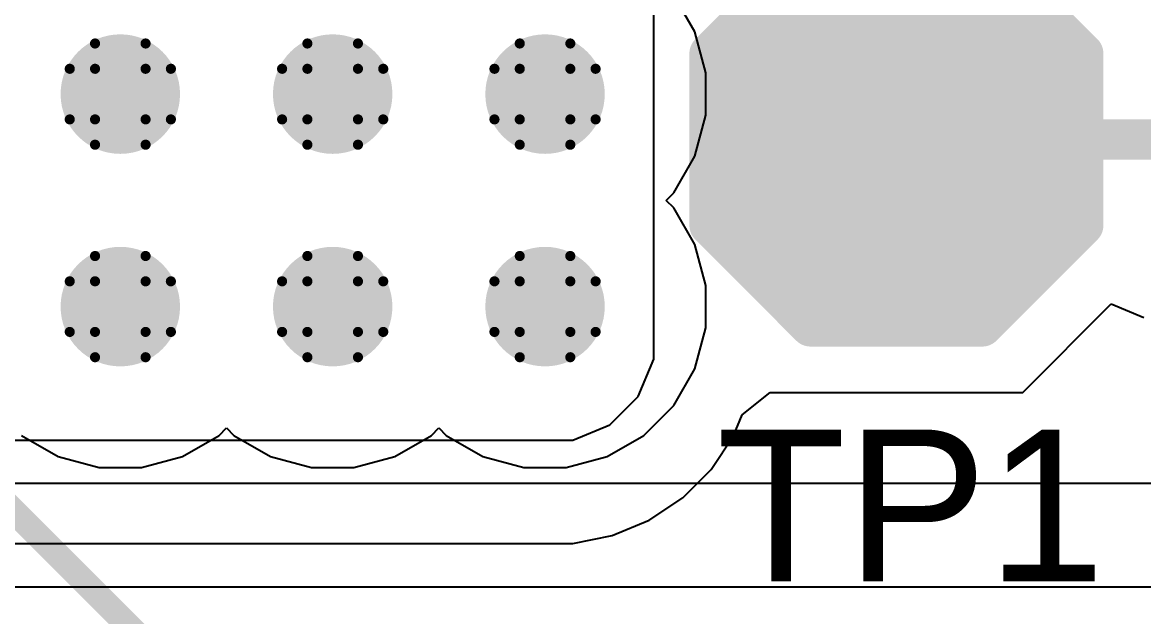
# Model space of a CAD drawing. Header units: inches. Extents: x -18 to 202, y -11 to 119.
# Drawn here: x 29.85 to 35.48, y 15.51 to 18.49 of the extents above; entities that cross this region are included whole.
import ezdxf

# ---------------------------------------------------------------- set-up
doc = ezdxf.new("R2010")
doc.units = ezdxf.units.IN
for name, color, linetype in [('Board Outline', 216, 'Continuous'), ('Bottom Layer', 5, 'Continuous'), ('Drill Drawing', 1, 'Continuous'), ('Ground', 16, 'Continuous'), ('Power', 76, 'Continuous'), ('Top Layer', 1, 'Continuous'), ('Top Overlay', 2, 'Continuous'), ('Top Paste', 8, 'Continuous'), ('Top Solder', 216, 'Continuous'), ('Via Holes', 16, 'Continuous')]:
    doc.layers.add(name, color=color, linetype=linetype)
doc.styles.add('Arial', font='', dxfattribs={"height": 0.2})
doc.styles.get('Arial').set_extended_font_data('Arial')

# ---------------------------------------------------------------- blocks, each defined once
blk = doc.blocks.new('T__________16')
at = {"layer": 'Top Layer'}
blk.add_hatch(color=1, dxfattribs=at).paths.add_polyline_path([(0.381, 0.762), (-0.381, 0.762), (-0.762, 0.381), (-0.762, -0.381), (-0.381, -0.762), (0.381, -0.762), (0.762, -0.381), (0.762, 0.381)])
at = {"layer": 'Top Paste'}
blk.add_hatch(color=8, dxfattribs=at).paths.add_polyline_path([(0.381, 0.762), (-0.381, 0.762), (-0.762, 0.381), (-0.762, -0.381), (-0.381, -0.762), (0.381, -0.762), (0.762, -0.381), (0.762, 0.381)])
at = {"layer": 'Top Solder'}
blk.add_hatch(color=216, dxfattribs=at).paths.add_polyline_path([(0.4318, 0.8636), (-0.4318, 0.8636), (-0.8636, 0.4318), (-0.8636, -0.4318), (-0.4318, -0.8636), (0.4318, -0.8636), (0.8636, -0.4318), (0.8636, 0.4318)])
at = {"layer": 'Top Overlay'}
for points in [[(-0.4318, 0.9398, 0.2, 0.2, 0), (-0.9398, 0.4318, 0.2, 0.2, 0)], [(-0.4318, 0.9398, 0.2, 0.2, 0), (0.4318, 0.9398, 0.2, 0.2, 0)], [(0.4318, 0.9398, 0.2, 0.2, 0), (0.9398, 0.4318, 0.2, 0.2, 0)], [(-0.9398, 0.4318, 0.2, 0.2, 0), (-0.9398, -0.4318, 0.2, 0.2, 0)], [(0.9398, 0.4318, 0.2, 0.2, 0), (0.9398, -0.4318, 0.2, 0.2, 0)], [(-0.9398, -0.4318, 0.2, 0.2, 0), (-0.4318, -0.9398, 0.2, 0.2, 0)], [(0.9398, -0.4318, 0.2, 0.2, 0), (0.4318, -0.9398, 0.2, 0.2, 0)], [(-0.4318, -0.9398, 0.2, 0.2, 0), (0.4318, -0.9398, 0.2, 0.2, 0)]]:
    blk.add_lwpolyline(points, format="xyseb", dxfattribs=at)
for points in [[(-0.4818, 0.9398, 0.1, 0.1, 1), (-0.3818, 0.9398, 0.1, 0.1, 1)], [(-0.4818, 0.9398, 0.1, 0.1, 1), (-0.3818, 0.9398, 0.1, 0.1, 1)], [(0.3818, 0.9398, 0.1, 0.1, 1), (0.4818, 0.9398, 0.1, 0.1, 1)], [(0.3818, 0.9398, 0.1, 0.1, 1), (0.4818, 0.9398, 0.1, 0.1, 1)], [(-0.9898, 0.4318, 0.1, 0.1, 1), (-0.8898, 0.4318, 0.1, 0.1, 1)], [(-0.9898, 0.4318, 0.1, 0.1, 1), (-0.8898, 0.4318, 0.1, 0.1, 1)], [(0.8898, 0.4318, 0.1, 0.1, 1), (0.9898, 0.4318, 0.1, 0.1, 1)], [(0.8898, 0.4318, 0.1, 0.1, 1), (0.9898, 0.4318, 0.1, 0.1, 1)], [(-0.9898, -0.4318, 0.1, 0.1, 1), (-0.8898, -0.4318, 0.1, 0.1, 1)], [(-0.9898, -0.4318, 0.1, 0.1, 1), (-0.8898, -0.4318, 0.1, 0.1, 1)], [(0.8898, -0.4318, 0.1, 0.1, 1), (0.9898, -0.4318, 0.1, 0.1, 1)], [(0.8898, -0.4318, 0.1, 0.1, 1), (0.9898, -0.4318, 0.1, 0.1, 1)], [(-0.4818, -0.9398, 0.1, 0.1, 1), (-0.3818, -0.9398, 0.1, 0.1, 1)], [(-0.4818, -0.9398, 0.1, 0.1, 1), (-0.3818, -0.9398, 0.1, 0.1, 1)], [(0.3818, -0.9398, 0.1, 0.1, 1), (0.4818, -0.9398, 0.1, 0.1, 1)], [(0.3818, -0.9398, 0.1, 0.1, 1), (0.4818, -0.9398, 0.1, 0.1, 1)]]:
    blk.add_lwpolyline(points, format="xyseb", close=True, dxfattribs=at)
blk = doc.blocks.new('UWD_470_F_10__D___101')
at = {"layer": 'Top Overlay'}
blk.add_lwpolyline([(-3.6068, -5.207, 0.127, 0.127, 0), (-5.1816, -3.6322, 0.127, 0.127, 0)], format="xyseb", dxfattribs=at)

msp = doc.modelspace()

# ---------------------------------------------------------------- hatches: boundary and pattern name
at = {"layer": 'Bottom Layer'}
h = msp.add_hatch(color=5, dxfattribs=at)
edge = h.paths.add_edge_path()
edge.add_arc((30.3405, 18.1345), 0.3, 0, 360)
h = msp.add_hatch(color=5, dxfattribs=at)
edge = h.paths.add_edge_path()
edge.add_arc((31.4073, 18.1345), 0.3, 0, 360)
h = msp.add_hatch(color=5, dxfattribs=at)
edge = h.paths.add_edge_path()
edge.add_arc((32.4741, 18.1345), 0.3, 0, 360)
h = msp.add_hatch(color=5, dxfattribs=at)
edge = h.paths.add_edge_path()
edge.add_arc((30.3405, 17.0677), 0.3, 0, 360)
h = msp.add_hatch(color=5, dxfattribs=at)
edge = h.paths.add_edge_path()
edge.add_arc((31.4073, 17.0677), 0.3, 0, 360)
h = msp.add_hatch(color=5, dxfattribs=at)
edge = h.paths.add_edge_path()
edge.add_arc((32.4741, 17.0677), 0.3, 0, 360)
at = {"layer": 'Ground'}
h = msp.add_hatch(color=16, dxfattribs=at)
edge = h.paths.add_edge_path()
edge.add_arc((30.3405, 18.1345), 0.3, 0, 360)
h = msp.add_hatch(color=16, dxfattribs=at)
edge = h.paths.add_edge_path()
edge.add_arc((31.4073, 18.1345), 0.3, 0, 360)
h = msp.add_hatch(color=16, dxfattribs=at)
edge = h.paths.add_edge_path()
edge.add_arc((32.4741, 18.1345), 0.3, 0, 360)
h = msp.add_hatch(color=16, dxfattribs=at)
edge = h.paths.add_edge_path()
edge.add_arc((30.3405, 17.0677), 0.3, 0, 360)
h = msp.add_hatch(color=16, dxfattribs=at)
edge = h.paths.add_edge_path()
edge.add_arc((31.4073, 17.0677), 0.3, 0, 360)
h = msp.add_hatch(color=16, dxfattribs=at)
edge = h.paths.add_edge_path()
edge.add_arc((32.4741, 17.0677), 0.3, 0, 360)
at = {"layer": 'Power'}
h = msp.add_hatch(color=76, dxfattribs=at)
edge = h.paths.add_edge_path()
edge.add_arc((30.3405, 18.1345), 0.3, 0, 360)
h = msp.add_hatch(color=76, dxfattribs=at)
edge = h.paths.add_edge_path()
edge.add_arc((31.4073, 18.1345), 0.3, 0, 360)
h = msp.add_hatch(color=76, dxfattribs=at)
edge = h.paths.add_edge_path()
edge.add_arc((32.4741, 18.1345), 0.3, 0, 360)
h = msp.add_hatch(color=76, dxfattribs=at)
edge = h.paths.add_edge_path()
edge.add_arc((30.3405, 17.0677), 0.3, 0, 360)
h = msp.add_hatch(color=76, dxfattribs=at)
edge = h.paths.add_edge_path()
edge.add_arc((31.4073, 17.0677), 0.3, 0, 360)
h = msp.add_hatch(color=76, dxfattribs=at)
edge = h.paths.add_edge_path()
edge.add_arc((32.4741, 17.0677), 0.3, 0, 360)
at = {"layer": 'Top Layer'}
h = msp.add_hatch(color=1, dxfattribs=at)
edge = h.paths.add_edge_path()
edge.add_arc((30.3405, 18.1345), 0.3, 0, 360)
h = msp.add_hatch(color=1, dxfattribs=at)
edge = h.paths.add_edge_path()
edge.add_arc((31.4073, 18.1345), 0.3, 0, 360)
h = msp.add_hatch(color=1, dxfattribs=at)
edge = h.paths.add_edge_path()
edge.add_arc((32.4741, 18.1345), 0.3, 0, 360)
h = msp.add_hatch(color=1, dxfattribs=at)
edge = h.paths.add_edge_path()
edge.add_arc((30.3405, 17.0677), 0.3, 0, 360)
h = msp.add_hatch(color=1, dxfattribs=at)
edge = h.paths.add_edge_path()
edge.add_arc((31.4073, 17.0677), 0.3, 0, 360)
h = msp.add_hatch(color=1, dxfattribs=at)
edge = h.paths.add_edge_path()
edge.add_arc((32.4741, 17.0677), 0.3, 0, 360)
at = {"layer": 'Via Holes'}
h = msp.add_hatch(color=7, dxfattribs=at)
edge = h.paths.add_edge_path()
edge.add_arc((30.3405, 18.1345), 0.15, 0, 360)
h = msp.add_hatch(color=7, dxfattribs=at)
edge = h.paths.add_edge_path()
edge.add_arc((31.4073, 18.1345), 0.15, 0, 360)
h = msp.add_hatch(color=7, dxfattribs=at)
edge = h.paths.add_edge_path()
edge.add_arc((32.4741, 18.1345), 0.15, 0, 360)
h = msp.add_hatch(color=7, dxfattribs=at)
edge = h.paths.add_edge_path()
edge.add_arc((30.3405, 17.0677), 0.15, 0, 360)
h = msp.add_hatch(color=7, dxfattribs=at)
edge = h.paths.add_edge_path()
edge.add_arc((31.4073, 17.0677), 0.15, 0, 360)
h = msp.add_hatch(color=7, dxfattribs=at)
edge = h.paths.add_edge_path()
edge.add_arc((32.4741, 17.0677), 0.15, 0, 360)

# ---------------------------------------------------------------- linework, layer by layer
at = {"layer": 'Board Outline'}
msp.add_lwpolyline([(44.2299, 62.3099, 0.254, 0.254, -3.535496), (7.5647, 62.2891, 0.254, 0.254, 0)], format="xyseb", dxfattribs=at)
at = {"layer": 'Bottom Layer'}
for p, q in [((40.5678, 16.1798), (27.8804, 16.1798)), ((27.8804, 15.6618), (40.5678, 15.6618))]:
    msp.add_line(p, q, dxfattribs=at)
at = {"layer": 'Drill Drawing'}
for points in [[(30.2135, 18.2615, 0.0508, 0.0508, 0), (30.2135, 18.3885, 0.0508, 0.0508, 0)], [(30.2135, 18.3885, 0.0508, 0.0508, 0), (30.4675, 18.3885, 0.0508, 0.0508, 0)], [(30.4675, 18.2615, 0.0508, 0.0508, 0), (30.4675, 18.3885, 0.0508, 0.0508, 0)], [(31.2803, 18.2615, 0.0508, 0.0508, 0), (31.2803, 18.3885, 0.0508, 0.0508, 0)], [(31.2803, 18.3885, 0.0508, 0.0508, 0), (31.5343, 18.3885, 0.0508, 0.0508, 0)], [(31.5343, 18.2615, 0.0508, 0.0508, 0), (31.5343, 18.3885, 0.0508, 0.0508, 0)], [(32.3471, 18.2615, 0.0508, 0.0508, 0), (32.3471, 18.3885, 0.0508, 0.0508, 0)], [(32.3471, 18.3885, 0.0508, 0.0508, 0), (32.6011, 18.3885, 0.0508, 0.0508, 0)], [(32.6011, 18.2615, 0.0508, 0.0508, 0), (32.6011, 18.3885, 0.0508, 0.0508, 0)], [(30.0865, 18.0075, 0.0508, 0.0508, 0), (30.0865, 18.2615, 0.0508, 0.0508, 0)], [(30.0865, 18.2615, 0.0508, 0.0508, 0), (30.2135, 18.2615, 0.0508, 0.0508, 0)], [(30.4675, 18.2615, 0.0508, 0.0508, 0), (30.5945, 18.2615, 0.0508, 0.0508, 0)], [(30.5945, 18.0075, 0.0508, 0.0508, 0), (30.5945, 18.2615, 0.0508, 0.0508, 0)], [(31.1533, 18.0075, 0.0508, 0.0508, 0), (31.1533, 18.2615, 0.0508, 0.0508, 0)], [(31.1533, 18.2615, 0.0508, 0.0508, 0), (31.2803, 18.2615, 0.0508, 0.0508, 0)], [(31.5343, 18.2615, 0.0508, 0.0508, 0), (31.6613, 18.2615, 0.0508, 0.0508, 0)], [(31.6613, 18.0075, 0.0508, 0.0508, 0), (31.6613, 18.2615, 0.0508, 0.0508, 0)], [(32.2201, 18.0075, 0.0508, 0.0508, 0), (32.2201, 18.2615, 0.0508, 0.0508, 0)], [(32.2201, 18.2615, 0.0508, 0.0508, 0), (32.3471, 18.2615, 0.0508, 0.0508, 0)], [(32.6011, 18.2615, 0.0508, 0.0508, 0), (32.7281, 18.2615, 0.0508, 0.0508, 0)], [(32.7281, 18.0075, 0.0508, 0.0508, 0), (32.7281, 18.2615, 0.0508, 0.0508, 0)], [(30.0865, 18.0075, 0.0508, 0.0508, 0), (30.2135, 18.0075, 0.0508, 0.0508, 0)], [(30.2135, 17.8805, 0.0508, 0.0508, 0), (30.2135, 18.0075, 0.0508, 0.0508, 0)], [(30.4675, 18.0075, 0.0508, 0.0508, 0), (30.5945, 18.0075, 0.0508, 0.0508, 0)], [(30.4675, 17.8805, 0.0508, 0.0508, 0), (30.4675, 18.0075, 0.0508, 0.0508, 0)], [(31.1533, 18.0075, 0.0508, 0.0508, 0), (31.2803, 18.0075, 0.0508, 0.0508, 0)], [(31.2803, 17.8805, 0.0508, 0.0508, 0), (31.2803, 18.0075, 0.0508, 0.0508, 0)], [(31.5343, 18.0075, 0.0508, 0.0508, 0), (31.6613, 18.0075, 0.0508, 0.0508, 0)], [(31.5343, 17.8805, 0.0508, 0.0508, 0), (31.5343, 18.0075, 0.0508, 0.0508, 0)], [(32.2201, 18.0075, 0.0508, 0.0508, 0), (32.3471, 18.0075, 0.0508, 0.0508, 0)], [(32.3471, 17.8805, 0.0508, 0.0508, 0), (32.3471, 18.0075, 0.0508, 0.0508, 0)], [(32.6011, 18.0075, 0.0508, 0.0508, 0), (32.7281, 18.0075, 0.0508, 0.0508, 0)], [(32.6011, 17.8805, 0.0508, 0.0508, 0), (32.6011, 18.0075, 0.0508, 0.0508, 0)], [(30.2135, 17.8805, 0.0508, 0.0508, 0), (30.4675, 17.8805, 0.0508, 0.0508, 0)], [(31.2803, 17.8805, 0.0508, 0.0508, 0), (31.5343, 17.8805, 0.0508, 0.0508, 0)], [(32.3471, 17.8805, 0.0508, 0.0508, 0), (32.6011, 17.8805, 0.0508, 0.0508, 0)], [(30.2135, 17.1947, 0.0508, 0.0508, 0), (30.2135, 17.3217, 0.0508, 0.0508, 0)], [(30.2135, 17.3217, 0.0508, 0.0508, 0), (30.4675, 17.3217, 0.0508, 0.0508, 0)], [(30.4675, 17.1947, 0.0508, 0.0508, 0), (30.4675, 17.3217, 0.0508, 0.0508, 0)], [(31.2803, 17.1947, 0.0508, 0.0508, 0), (31.2803, 17.3217, 0.0508, 0.0508, 0)], [(31.2803, 17.3217, 0.0508, 0.0508, 0), (31.5343, 17.3217, 0.0508, 0.0508, 0)], [(31.5343, 17.1947, 0.0508, 0.0508, 0), (31.5343, 17.3217, 0.0508, 0.0508, 0)], [(32.3471, 17.1947, 0.0508, 0.0508, 0), (32.3471, 17.3217, 0.0508, 0.0508, 0)], [(32.3471, 17.3217, 0.0508, 0.0508, 0), (32.6011, 17.3217, 0.0508, 0.0508, 0)], [(32.6011, 17.1947, 0.0508, 0.0508, 0), (32.6011, 17.3217, 0.0508, 0.0508, 0)], [(30.0865, 16.9407, 0.0508, 0.0508, 0), (30.0865, 17.1947, 0.0508, 0.0508, 0)], [(30.0865, 17.1947, 0.0508, 0.0508, 0), (30.2135, 17.1947, 0.0508, 0.0508, 0)], [(30.4675, 17.1947, 0.0508, 0.0508, 0), (30.5945, 17.1947, 0.0508, 0.0508, 0)], [(30.5945, 16.9407, 0.0508, 0.0508, 0), (30.5945, 17.1947, 0.0508, 0.0508, 0)], [(31.1533, 16.9407, 0.0508, 0.0508, 0), (31.1533, 17.1947, 0.0508, 0.0508, 0)], [(31.1533, 17.1947, 0.0508, 0.0508, 0), (31.2803, 17.1947, 0.0508, 0.0508, 0)], [(31.5343, 17.1947, 0.0508, 0.0508, 0), (31.6613, 17.1947, 0.0508, 0.0508, 0)], [(31.6613, 16.9407, 0.0508, 0.0508, 0), (31.6613, 17.1947, 0.0508, 0.0508, 0)], [(32.2201, 16.9407, 0.0508, 0.0508, 0), (32.2201, 17.1947, 0.0508, 0.0508, 0)], [(32.2201, 17.1947, 0.0508, 0.0508, 0), (32.3471, 17.1947, 0.0508, 0.0508, 0)], [(32.6011, 17.1947, 0.0508, 0.0508, 0), (32.7281, 17.1947, 0.0508, 0.0508, 0)], [(32.7281, 16.9407, 0.0508, 0.0508, 0), (32.7281, 17.1947, 0.0508, 0.0508, 0)], [(30.0865, 16.9407, 0.0508, 0.0508, 0), (30.2135, 16.9407, 0.0508, 0.0508, 0)], [(30.2135, 16.8137, 0.0508, 0.0508, 0), (30.2135, 16.9407, 0.0508, 0.0508, 0)], [(30.4675, 16.9407, 0.0508, 0.0508, 0), (30.5945, 16.9407, 0.0508, 0.0508, 0)], [(30.4675, 16.8137, 0.0508, 0.0508, 0), (30.4675, 16.9407, 0.0508, 0.0508, 0)], [(31.1533, 16.9407, 0.0508, 0.0508, 0), (31.2803, 16.9407, 0.0508, 0.0508, 0)], [(31.2803, 16.8137, 0.0508, 0.0508, 0), (31.2803, 16.9407, 0.0508, 0.0508, 0)], [(31.5343, 16.9407, 0.0508, 0.0508, 0), (31.6613, 16.9407, 0.0508, 0.0508, 0)], [(31.5343, 16.8137, 0.0508, 0.0508, 0), (31.5343, 16.9407, 0.0508, 0.0508, 0)], [(32.2201, 16.9407, 0.0508, 0.0508, 0), (32.3471, 16.9407, 0.0508, 0.0508, 0)], [(32.3471, 16.8137, 0.0508, 0.0508, 0), (32.3471, 16.9407, 0.0508, 0.0508, 0)], [(32.6011, 16.9407, 0.0508, 0.0508, 0), (32.7281, 16.9407, 0.0508, 0.0508, 0)], [(32.6011, 16.8137, 0.0508, 0.0508, 0), (32.6011, 16.9407, 0.0508, 0.0508, 0)], [(30.2135, 16.8137, 0.0508, 0.0508, 0), (30.4675, 16.8137, 0.0508, 0.0508, 0)], [(31.2803, 16.8137, 0.0508, 0.0508, 0), (31.5343, 16.8137, 0.0508, 0.0508, 0)], [(32.3471, 16.8137, 0.0508, 0.0508, 0), (32.6011, 16.8137, 0.0508, 0.0508, 0)]]:
    msp.add_lwpolyline(points, format="xyseb", dxfattribs=at)
for points in [[(30.2008, 18.3885, 0.0254, 0.0254, 1), (30.2262, 18.3885, 0.0254, 0.0254, 1)], [(30.2008, 18.3885, 0.0254, 0.0254, 1), (30.2262, 18.3885, 0.0254, 0.0254, 1)], [(30.4548, 18.3885, 0.0254, 0.0254, 1), (30.4802, 18.3885, 0.0254, 0.0254, 1)], [(30.4548, 18.3885, 0.0254, 0.0254, 1), (30.4802, 18.3885, 0.0254, 0.0254, 1)], [(31.2676, 18.3885, 0.0254, 0.0254, 1), (31.293, 18.3885, 0.0254, 0.0254, 1)], [(31.2676, 18.3885, 0.0254, 0.0254, 1), (31.293, 18.3885, 0.0254, 0.0254, 1)], [(31.5216, 18.3885, 0.0254, 0.0254, 1), (31.547, 18.3885, 0.0254, 0.0254, 1)], [(31.5216, 18.3885, 0.0254, 0.0254, 1), (31.547, 18.3885, 0.0254, 0.0254, 1)], [(32.3344, 18.3885, 0.0254, 0.0254, 1), (32.3598, 18.3885, 0.0254, 0.0254, 1)], [(32.3344, 18.3885, 0.0254, 0.0254, 1), (32.3598, 18.3885, 0.0254, 0.0254, 1)], [(32.5884, 18.3885, 0.0254, 0.0254, 1), (32.6138, 18.3885, 0.0254, 0.0254, 1)], [(32.5884, 18.3885, 0.0254, 0.0254, 1), (32.6138, 18.3885, 0.0254, 0.0254, 1)], [(30.0738, 18.2615, 0.0254, 0.0254, 1), (30.0992, 18.2615, 0.0254, 0.0254, 1)], [(30.0738, 18.2615, 0.0254, 0.0254, 1), (30.0992, 18.2615, 0.0254, 0.0254, 1)], [(30.2008, 18.2615, 0.0254, 0.0254, 1), (30.2262, 18.2615, 0.0254, 0.0254, 1)], [(30.2008, 18.2615, 0.0254, 0.0254, 1), (30.2262, 18.2615, 0.0254, 0.0254, 1)], [(30.4548, 18.2615, 0.0254, 0.0254, 1), (30.4802, 18.2615, 0.0254, 0.0254, 1)], [(30.4548, 18.2615, 0.0254, 0.0254, 1), (30.4802, 18.2615, 0.0254, 0.0254, 1)], [(30.5818, 18.2615, 0.0254, 0.0254, 1), (30.6072, 18.2615, 0.0254, 0.0254, 1)], [(30.5818, 18.2615, 0.0254, 0.0254, 1), (30.6072, 18.2615, 0.0254, 0.0254, 1)], [(31.1406, 18.2615, 0.0254, 0.0254, 1), (31.166, 18.2615, 0.0254, 0.0254, 1)], [(31.1406, 18.2615, 0.0254, 0.0254, 1), (31.166, 18.2615, 0.0254, 0.0254, 1)], [(31.2676, 18.2615, 0.0254, 0.0254, 1), (31.293, 18.2615, 0.0254, 0.0254, 1)], [(31.2676, 18.2615, 0.0254, 0.0254, 1), (31.293, 18.2615, 0.0254, 0.0254, 1)], [(31.5216, 18.2615, 0.0254, 0.0254, 1), (31.547, 18.2615, 0.0254, 0.0254, 1)], [(31.5216, 18.2615, 0.0254, 0.0254, 1), (31.547, 18.2615, 0.0254, 0.0254, 1)], [(31.6486, 18.2615, 0.0254, 0.0254, 1), (31.674, 18.2615, 0.0254, 0.0254, 1)], [(31.6486, 18.2615, 0.0254, 0.0254, 1), (31.674, 18.2615, 0.0254, 0.0254, 1)], [(32.2074, 18.2615, 0.0254, 0.0254, 1), (32.2328, 18.2615, 0.0254, 0.0254, 1)], [(32.2074, 18.2615, 0.0254, 0.0254, 1), (32.2328, 18.2615, 0.0254, 0.0254, 1)], [(32.3344, 18.2615, 0.0254, 0.0254, 1), (32.3598, 18.2615, 0.0254, 0.0254, 1)], [(32.3344, 18.2615, 0.0254, 0.0254, 1), (32.3598, 18.2615, 0.0254, 0.0254, 1)], [(32.5884, 18.2615, 0.0254, 0.0254, 1), (32.6138, 18.2615, 0.0254, 0.0254, 1)], [(32.5884, 18.2615, 0.0254, 0.0254, 1), (32.6138, 18.2615, 0.0254, 0.0254, 1)], [(32.7154, 18.2615, 0.0254, 0.0254, 1), (32.7408, 18.2615, 0.0254, 0.0254, 1)], [(32.7154, 18.2615, 0.0254, 0.0254, 1), (32.7408, 18.2615, 0.0254, 0.0254, 1)], [(30.0738, 18.0075, 0.0254, 0.0254, 1), (30.0992, 18.0075, 0.0254, 0.0254, 1)], [(30.0738, 18.0075, 0.0254, 0.0254, 1), (30.0992, 18.0075, 0.0254, 0.0254, 1)], [(30.2008, 18.0075, 0.0254, 0.0254, 1), (30.2262, 18.0075, 0.0254, 0.0254, 1)], [(30.2008, 18.0075, 0.0254, 0.0254, 1), (30.2262, 18.0075, 0.0254, 0.0254, 1)], [(30.4548, 18.0075, 0.0254, 0.0254, 1), (30.4802, 18.0075, 0.0254, 0.0254, 1)], [(30.4548, 18.0075, 0.0254, 0.0254, 1), (30.4802, 18.0075, 0.0254, 0.0254, 1)], [(30.5818, 18.0075, 0.0254, 0.0254, 1), (30.6072, 18.0075, 0.0254, 0.0254, 1)], [(30.5818, 18.0075, 0.0254, 0.0254, 1), (30.6072, 18.0075, 0.0254, 0.0254, 1)], [(31.1406, 18.0075, 0.0254, 0.0254, 1), (31.166, 18.0075, 0.0254, 0.0254, 1)], [(31.1406, 18.0075, 0.0254, 0.0254, 1), (31.166, 18.0075, 0.0254, 0.0254, 1)], [(31.2676, 18.0075, 0.0254, 0.0254, 1), (31.293, 18.0075, 0.0254, 0.0254, 1)], [(31.2676, 18.0075, 0.0254, 0.0254, 1), (31.293, 18.0075, 0.0254, 0.0254, 1)], [(31.5216, 18.0075, 0.0254, 0.0254, 1), (31.547, 18.0075, 0.0254, 0.0254, 1)], [(31.5216, 18.0075, 0.0254, 0.0254, 1), (31.547, 18.0075, 0.0254, 0.0254, 1)], [(31.6486, 18.0075, 0.0254, 0.0254, 1), (31.674, 18.0075, 0.0254, 0.0254, 1)], [(31.6486, 18.0075, 0.0254, 0.0254, 1), (31.674, 18.0075, 0.0254, 0.0254, 1)], [(32.2074, 18.0075, 0.0254, 0.0254, 1), (32.2328, 18.0075, 0.0254, 0.0254, 1)], [(32.2074, 18.0075, 0.0254, 0.0254, 1), (32.2328, 18.0075, 0.0254, 0.0254, 1)], [(32.3344, 18.0075, 0.0254, 0.0254, 1), (32.3598, 18.0075, 0.0254, 0.0254, 1)], [(32.3344, 18.0075, 0.0254, 0.0254, 1), (32.3598, 18.0075, 0.0254, 0.0254, 1)], [(32.5884, 18.0075, 0.0254, 0.0254, 1), (32.6138, 18.0075, 0.0254, 0.0254, 1)], [(32.5884, 18.0075, 0.0254, 0.0254, 1), (32.6138, 18.0075, 0.0254, 0.0254, 1)], [(32.7154, 18.0075, 0.0254, 0.0254, 1), (32.7408, 18.0075, 0.0254, 0.0254, 1)], [(32.7154, 18.0075, 0.0254, 0.0254, 1), (32.7408, 18.0075, 0.0254, 0.0254, 1)], [(30.2008, 17.8805, 0.0254, 0.0254, 1), (30.2262, 17.8805, 0.0254, 0.0254, 1)], [(30.2008, 17.8805, 0.0254, 0.0254, 1), (30.2262, 17.8805, 0.0254, 0.0254, 1)], [(30.4548, 17.8805, 0.0254, 0.0254, 1), (30.4802, 17.8805, 0.0254, 0.0254, 1)], [(30.4548, 17.8805, 0.0254, 0.0254, 1), (30.4802, 17.8805, 0.0254, 0.0254, 1)], [(31.2676, 17.8805, 0.0254, 0.0254, 1), (31.293, 17.8805, 0.0254, 0.0254, 1)], [(31.2676, 17.8805, 0.0254, 0.0254, 1), (31.293, 17.8805, 0.0254, 0.0254, 1)], [(31.5216, 17.8805, 0.0254, 0.0254, 1), (31.547, 17.8805, 0.0254, 0.0254, 1)], [(31.5216, 17.8805, 0.0254, 0.0254, 1), (31.547, 17.8805, 0.0254, 0.0254, 1)], [(32.3344, 17.8805, 0.0254, 0.0254, 1), (32.3598, 17.8805, 0.0254, 0.0254, 1)], [(32.3344, 17.8805, 0.0254, 0.0254, 1), (32.3598, 17.8805, 0.0254, 0.0254, 1)], [(32.5884, 17.8805, 0.0254, 0.0254, 1), (32.6138, 17.8805, 0.0254, 0.0254, 1)], [(32.5884, 17.8805, 0.0254, 0.0254, 1), (32.6138, 17.8805, 0.0254, 0.0254, 1)], [(30.2008, 17.3217, 0.0254, 0.0254, 1), (30.2262, 17.3217, 0.0254, 0.0254, 1)], [(30.2008, 17.3217, 0.0254, 0.0254, 1), (30.2262, 17.3217, 0.0254, 0.0254, 1)], [(30.4548, 17.3217, 0.0254, 0.0254, 1), (30.4802, 17.3217, 0.0254, 0.0254, 1)], [(30.4548, 17.3217, 0.0254, 0.0254, 1), (30.4802, 17.3217, 0.0254, 0.0254, 1)], [(31.2676, 17.3217, 0.0254, 0.0254, 1), (31.293, 17.3217, 0.0254, 0.0254, 1)], [(31.2676, 17.3217, 0.0254, 0.0254, 1), (31.293, 17.3217, 0.0254, 0.0254, 1)], [(31.5216, 17.3217, 0.0254, 0.0254, 1), (31.547, 17.3217, 0.0254, 0.0254, 1)], [(31.5216, 17.3217, 0.0254, 0.0254, 1), (31.547, 17.3217, 0.0254, 0.0254, 1)], [(32.3344, 17.3217, 0.0254, 0.0254, 1), (32.3598, 17.3217, 0.0254, 0.0254, 1)], [(32.3344, 17.3217, 0.0254, 0.0254, 1), (32.3598, 17.3217, 0.0254, 0.0254, 1)], [(32.5884, 17.3217, 0.0254, 0.0254, 1), (32.6138, 17.3217, 0.0254, 0.0254, 1)], [(32.5884, 17.3217, 0.0254, 0.0254, 1), (32.6138, 17.3217, 0.0254, 0.0254, 1)], [(30.0738, 17.1947, 0.0254, 0.0254, 1), (30.0992, 17.1947, 0.0254, 0.0254, 1)], [(30.0738, 17.1947, 0.0254, 0.0254, 1), (30.0992, 17.1947, 0.0254, 0.0254, 1)], [(30.2008, 17.1947, 0.0254, 0.0254, 1), (30.2262, 17.1947, 0.0254, 0.0254, 1)], [(30.2008, 17.1947, 0.0254, 0.0254, 1), (30.2262, 17.1947, 0.0254, 0.0254, 1)], [(30.4548, 17.1947, 0.0254, 0.0254, 1), (30.4802, 17.1947, 0.0254, 0.0254, 1)], [(30.4548, 17.1947, 0.0254, 0.0254, 1), (30.4802, 17.1947, 0.0254, 0.0254, 1)], [(30.5818, 17.1947, 0.0254, 0.0254, 1), (30.6072, 17.1947, 0.0254, 0.0254, 1)], [(30.5818, 17.1947, 0.0254, 0.0254, 1), (30.6072, 17.1947, 0.0254, 0.0254, 1)], [(31.1406, 17.1947, 0.0254, 0.0254, 1), (31.166, 17.1947, 0.0254, 0.0254, 1)], [(31.1406, 17.1947, 0.0254, 0.0254, 1), (31.166, 17.1947, 0.0254, 0.0254, 1)], [(31.2676, 17.1947, 0.0254, 0.0254, 1), (31.293, 17.1947, 0.0254, 0.0254, 1)], [(31.2676, 17.1947, 0.0254, 0.0254, 1), (31.293, 17.1947, 0.0254, 0.0254, 1)], [(31.5216, 17.1947, 0.0254, 0.0254, 1), (31.547, 17.1947, 0.0254, 0.0254, 1)], [(31.5216, 17.1947, 0.0254, 0.0254, 1), (31.547, 17.1947, 0.0254, 0.0254, 1)], [(31.6486, 17.1947, 0.0254, 0.0254, 1), (31.674, 17.1947, 0.0254, 0.0254, 1)], [(31.6486, 17.1947, 0.0254, 0.0254, 1), (31.674, 17.1947, 0.0254, 0.0254, 1)], [(32.2074, 17.1947, 0.0254, 0.0254, 1), (32.2328, 17.1947, 0.0254, 0.0254, 1)], [(32.2074, 17.1947, 0.0254, 0.0254, 1), (32.2328, 17.1947, 0.0254, 0.0254, 1)], [(32.3344, 17.1947, 0.0254, 0.0254, 1), (32.3598, 17.1947, 0.0254, 0.0254, 1)], [(32.3344, 17.1947, 0.0254, 0.0254, 1), (32.3598, 17.1947, 0.0254, 0.0254, 1)], [(32.5884, 17.1947, 0.0254, 0.0254, 1), (32.6138, 17.1947, 0.0254, 0.0254, 1)], [(32.5884, 17.1947, 0.0254, 0.0254, 1), (32.6138, 17.1947, 0.0254, 0.0254, 1)], [(32.7154, 17.1947, 0.0254, 0.0254, 1), (32.7408, 17.1947, 0.0254, 0.0254, 1)], [(32.7154, 17.1947, 0.0254, 0.0254, 1), (32.7408, 17.1947, 0.0254, 0.0254, 1)], [(30.0738, 16.9407, 0.0254, 0.0254, 1), (30.0992, 16.9407, 0.0254, 0.0254, 1)], [(30.0738, 16.9407, 0.0254, 0.0254, 1), (30.0992, 16.9407, 0.0254, 0.0254, 1)], [(30.2008, 16.9407, 0.0254, 0.0254, 1), (30.2262, 16.9407, 0.0254, 0.0254, 1)], [(30.2008, 16.9407, 0.0254, 0.0254, 1), (30.2262, 16.9407, 0.0254, 0.0254, 1)], [(30.4548, 16.9407, 0.0254, 0.0254, 1), (30.4802, 16.9407, 0.0254, 0.0254, 1)], [(30.4548, 16.9407, 0.0254, 0.0254, 1), (30.4802, 16.9407, 0.0254, 0.0254, 1)], [(30.5818, 16.9407, 0.0254, 0.0254, 1), (30.6072, 16.9407, 0.0254, 0.0254, 1)], [(30.5818, 16.9407, 0.0254, 0.0254, 1), (30.6072, 16.9407, 0.0254, 0.0254, 1)], [(31.1406, 16.9407, 0.0254, 0.0254, 1), (31.166, 16.9407, 0.0254, 0.0254, 1)], [(31.1406, 16.9407, 0.0254, 0.0254, 1), (31.166, 16.9407, 0.0254, 0.0254, 1)], [(31.2676, 16.9407, 0.0254, 0.0254, 1), (31.293, 16.9407, 0.0254, 0.0254, 1)], [(31.2676, 16.9407, 0.0254, 0.0254, 1), (31.293, 16.9407, 0.0254, 0.0254, 1)], [(31.5216, 16.9407, 0.0254, 0.0254, 1), (31.547, 16.9407, 0.0254, 0.0254, 1)], [(31.5216, 16.9407, 0.0254, 0.0254, 1), (31.547, 16.9407, 0.0254, 0.0254, 1)], [(31.6486, 16.9407, 0.0254, 0.0254, 1), (31.674, 16.9407, 0.0254, 0.0254, 1)], [(31.6486, 16.9407, 0.0254, 0.0254, 1), (31.674, 16.9407, 0.0254, 0.0254, 1)], [(32.2074, 16.9407, 0.0254, 0.0254, 1), (32.2328, 16.9407, 0.0254, 0.0254, 1)], [(32.2074, 16.9407, 0.0254, 0.0254, 1), (32.2328, 16.9407, 0.0254, 0.0254, 1)], [(32.3344, 16.9407, 0.0254, 0.0254, 1), (32.3598, 16.9407, 0.0254, 0.0254, 1)], [(32.3344, 16.9407, 0.0254, 0.0254, 1), (32.3598, 16.9407, 0.0254, 0.0254, 1)], [(32.5884, 16.9407, 0.0254, 0.0254, 1), (32.6138, 16.9407, 0.0254, 0.0254, 1)], [(32.5884, 16.9407, 0.0254, 0.0254, 1), (32.6138, 16.9407, 0.0254, 0.0254, 1)], [(32.7154, 16.9407, 0.0254, 0.0254, 1), (32.7408, 16.9407, 0.0254, 0.0254, 1)], [(32.7154, 16.9407, 0.0254, 0.0254, 1), (32.7408, 16.9407, 0.0254, 0.0254, 1)], [(30.2008, 16.8137, 0.0254, 0.0254, 1), (30.2262, 16.8137, 0.0254, 0.0254, 1)], [(30.2008, 16.8137, 0.0254, 0.0254, 1), (30.2262, 16.8137, 0.0254, 0.0254, 1)], [(30.4548, 16.8137, 0.0254, 0.0254, 1), (30.4802, 16.8137, 0.0254, 0.0254, 1)], [(30.4548, 16.8137, 0.0254, 0.0254, 1), (30.4802, 16.8137, 0.0254, 0.0254, 1)], [(31.2676, 16.8137, 0.0254, 0.0254, 1), (31.293, 16.8137, 0.0254, 0.0254, 1)], [(31.2676, 16.8137, 0.0254, 0.0254, 1), (31.293, 16.8137, 0.0254, 0.0254, 1)], [(31.5216, 16.8137, 0.0254, 0.0254, 1), (31.547, 16.8137, 0.0254, 0.0254, 1)], [(31.5216, 16.8137, 0.0254, 0.0254, 1), (31.547, 16.8137, 0.0254, 0.0254, 1)], [(32.3344, 16.8137, 0.0254, 0.0254, 1), (32.3598, 16.8137, 0.0254, 0.0254, 1)], [(32.3344, 16.8137, 0.0254, 0.0254, 1), (32.3598, 16.8137, 0.0254, 0.0254, 1)], [(32.5884, 16.8137, 0.0254, 0.0254, 1), (32.6138, 16.8137, 0.0254, 0.0254, 1)], [(32.5884, 16.8137, 0.0254, 0.0254, 1), (32.6138, 16.8137, 0.0254, 0.0254, 1)]]:
    msp.add_lwpolyline(points, format="xyseb", close=True, dxfattribs=at)
at = {"layer": 'Ground'}
for p, q in [((40.5678, 16.1798), (27.8804, 16.1798)), ((27.8804, 15.6618), (40.5678, 15.6618))]:
    msp.add_line(p, q, dxfattribs=at)
at = {"layer": 'Power'}
for p, q in [((33.227, 18.4464), (33.1206, 18.6307)), ((33.2821, 18.2409), (33.227, 18.4464)), ((33.2821, 18.0282), (33.2821, 18.2409)), ((33.227, 17.8227), (33.2821, 18.0282)), ((33.1206, 17.6384), (33.227, 17.8227)), ((33.0834, 17.6011), (33.1206, 17.6384)), ((33.1206, 17.5639), (33.0834, 17.6011)), ((33.227, 17.3796), (33.1206, 17.5639)), ((33.2821, 17.1741), (33.227, 17.3796)), ((33.2821, 16.9614), (33.2821, 17.1741)), ((33.227, 16.7559), (33.2821, 16.9614)), ((33.1206, 16.5716), (33.227, 16.7559)), ((32.9702, 16.4212), (33.1206, 16.5716)), ((30.8366, 16.4212), (30.8739, 16.4585)), ((30.8739, 16.4585), (30.9112, 16.4212)), ((31.9034, 16.4212), (31.9407, 16.4585)), ((31.9407, 16.4585), (31.978, 16.4212)), ((29.8444, 16.4212), (30.0286, 16.3148)), ((30.6524, 16.3148), (30.8366, 16.4212)), ((30.9112, 16.4212), (31.0954, 16.3148)), ((31.7192, 16.3148), (31.9034, 16.4212)), ((31.978, 16.4212), (32.1622, 16.3148)), ((32.786, 16.3148), (32.9702, 16.4212)), ((30.0286, 16.3148), (30.2341, 16.2597)), ((30.4469, 16.2597), (30.6524, 16.3148)), ((31.0954, 16.3148), (31.3009, 16.2597)), ((31.5137, 16.2597), (31.7192, 16.3148)), ((32.1622, 16.3148), (32.3677, 16.2597)), ((32.5805, 16.2597), (32.786, 16.3148)), ((30.2341, 16.2597), (30.4469, 16.2597)), ((31.3009, 16.2597), (31.5137, 16.2597)), ((32.3677, 16.2597), (32.5805, 16.2597))]:
    msp.add_line(p, q, dxfattribs=at)
at = {"layer": 'Top Layer'}
for p, q in [((33.02, 16.9048), (33.02, 20.0323)), ((34.8742, 16.637), (35.3186, 17.0814)), ((35.3186, 17.0814), (35.4829, 17.0134)), ((33.02, 16.8037), (33.02, 16.9048)), ((33.02, 16.9048), (33.02, 16.9048)), ((32.9427, 16.617), (33.02, 16.8037)), ((32.7998, 16.4741), (32.9427, 16.617)), ((33.4651, 16.5247), (33.6042, 16.637)), ((33.6042, 16.637), (34.8742, 16.637)), ((33.4212, 16.4188), (33.4651, 16.5247)), ((32.613, 16.3968), (32.7998, 16.4741)), ((27.9569, 16.3968), (32.512, 16.3968)), ((32.512, 16.3968), (32.613, 16.3968)), ((33.3089, 16.2508), (33.4212, 16.4188)), ((33.166, 16.1079), (33.3089, 16.2508)), ((32.998, 15.9956), (33.166, 16.1079)), ((32.8113, 15.9182), (32.998, 15.9956)), ((32.613, 15.8788), (32.8113, 15.9182)), ((32.8113, 15.9182), (32.8113, 15.9182)), ((27.871, 15.8788), (32.512, 15.8788)), ((32.512, 15.8788), (32.613, 15.8788))]:
    msp.add_line(p, q, dxfattribs=at)
msp.add_lwpolyline([(34.2392, 17.907, 0.2032, 0.2032, 0), (37.3356, 17.907, 0.2032, 0.2032, 0)], format="xyseb", dxfattribs=at)
msp.add_lwpolyline([(34.1884, 17.907, 0.1016, 0.1016, 1), (34.29, 17.907, 0.1016, 0.1016, 1)], format="xyseb", close=True, dxfattribs=at)

# ---------------------------------------------------------------- block references
for name, p, rotation in [('T__________16', (34.2392, 17.907), 90), ('UWD_470_F_10__D___101', (26.0604, 10.9728), 180)]:
    msp.add_blockref(name, p, dxfattribs=dict(rotation=rotation))

# ---------------------------------------------------------------- texts
at = {"layer": 'Top Overlay', "style": 'Arial'}
msp.add_text('TP1', height=0.762, dxfattribs=at).set_placement((33.3352, 15.6888))

doc.saveas('drawing.dxf')
